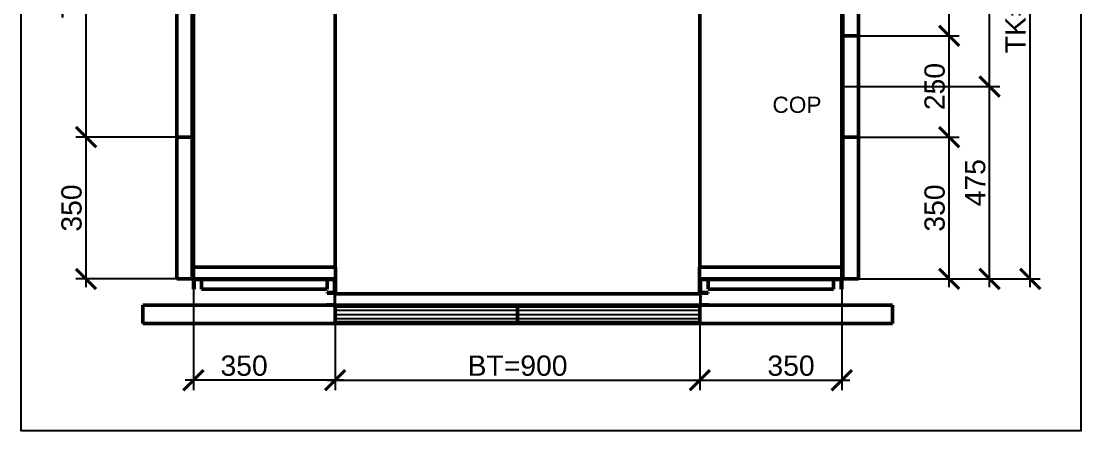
# Model space of a CAD drawing. Header units: millimetres. Extents: x -9546 to 173314, y -46180 to 27253.
# Drawn here: x 155967 to 158582, y -37458 to -36447 of the extents above; entities that cross this region are included whole.
import ezdxf

# ---------------------------------------------------------------- set-up
doc = ezdxf.new("R2010")
doc.units = ezdxf.units.MM
doc.linetypes.add('AM_ISO02W050', pattern=[7.5, 6, -1.5])
for name, color, linetype, lineweight in [('AM_0', 7, 'Continuous', 50), ('LDCar-AM_0', 7, 'Continuous', 50), ('LDCar-AM_3', 6, 'AM_ISO02W050', 25), ('LDCar-AM_8', 1, 'Continuous', 25), ('LDHallButton-AM_0', 7, 'Continuous', 50), ('LDShaft-AM_0', 7, 'Continuous', 50), ('LDShaft-AM_5', 3, 'Continuous', 25)]:
    doc.layers.add(name, color=color, linetype=linetype, lineweight=lineweight)
doc.layers.add('AM_VIEWS', color=1, linetype='Continuous', lineweight=25, plot=False)
doc.styles.add('LD', font='ARIALUNI.ttf')
doc.dimstyles.new('LIFT', dxfattribs={"dimtxt": 2.5, "dimasz": 2.5, "dimexe": 1.25, "dimexo": 0, "dimgap": 0.5, "dimtad": 1, "dimdec": 0, "dimzin": 1, "dimdsep": 46, "dimtxsty": 'LD', "dimblk": 'ARCHTICK', "dimcen": 0, "dimdle": 1, "dimclrd": 3, "dimclre": 3, "dimclrt": 4, "dimadec": 0, "dimazin": 0, "dimtp": 0.1, "dimtm": 0.1, "dimtfac": 0.71, "dimtdec": 0, "dimtix": 1, "dimtmove": 0, "dimatfit": 3, "dimfxl": 1, "dimtolj": 1, "dimarcsym": 0})

# ---------------------------------------------------------------- blocks, each defined once
blk = doc.blocks.new('LD_20260611094836_000001C4')
at = {"layer": 'LDCar-AM_3'}
for p, q in [((-803, 703), (-803, -703)), ((803, 703), (-803, 703)), ((801.5, 701.5), (-801.5, 701.5)), ((-801.5, 701.5), (-801.5, -701.5)), ((-800, -703), (-800, 700)), ((-800, 700), (800, 700)), ((800, 700), (800, -700)), ((801.5, -701.5), (801.5, 701.5)), ((803, -703), (803, 703)), ((-803, -703), (-800, -703)), ((-801.5, -701.5), (-451.5, -701.5)), ((-450, -700), (-800, -700)), ((-800, -700), (-800, -703)), ((-800, -703), (-453, -703)), ((-453, -703), (-453, -762.5)), ((-451.5, -701.5), (-451.5, -766.5)), ((-450, -765.5), (-450, -700)), ((450, -700), (450, -765.5)), ((800, -700), (450, -700)), ((451.5, -766.5), (451.5, -701.5)), ((451.5, -701.5), (801.5, -701.5)), ((453, -762.5), (453, -703)), ((453, -703), (803, -703)), ((-453, -762.5), (-471.5, -762.5)), ((-471.5, -762.5), (-471.5, -765.5)), ((-471.5, -765.5), (-450, -765.5)), ((-451.5, -766.5), (451.5, -766.5)), ((450, -765.5), (471.5, -765.5)), ((471.5, -762.5), (453, -762.5)), ((471.5, -765.5), (471.5, -762.5))]:
    blk.add_line(p, q, dxfattribs=at)
blk = doc.blocks.new('LD_20260611094836_000001C7')
at = {"layer": 'AM_0'}
for p, q in [((175, 0), (-175, 0)), ((-175, 0), (-175, -1.5)), ((175, -25), (175, 0)), ((-175, -1.5), (173.5, -1.5)), ((-173.5, -1.5), (-175, -1.5)), ((-175, -1.5), (-175, -35)), ((-173.5, -33.5), (-173.5, -1.5)), ((-155, -1.5), (-155, -25)), ((155, -1.5), (-155, -1.5)), ((-155, -25), (155, -25)), ((155, -25), (155, -1.5)), ((173.5, -1.5), (173.5, -25)), ((173.5, -25), (175, -25)), ((-175, -35), (-155, -35)), ((-155, -33.5), (-173.5, -33.5)), ((-155, -35), (-155, -33.5))]:
    blk.add_line(p, q, dxfattribs=at)
blk = doc.blocks.new('LD_20260611094836_000001C8')
at = {"layer": 'AM_0'}
for p, q in [((-175, 0), (-175, -25)), ((175, 0), (-175, 0)), ((175, -1.5), (175, 0)), ((-175, -25), (-173.5, -25)), ((-173.5, -25), (-173.5, -1.5)), ((-173.5, -1.5), (175, -1.5)), ((-155, -1.5), (-155, -25)), ((155, -1.5), (-155, -1.5)), ((-155, -25), (155, -25)), ((155, -25), (155, -1.5)), ((175, -1.5), (173.5, -1.5)), ((173.5, -1.5), (173.5, -33.5)), ((175, -35), (175, -1.5)), ((173.5, -33.5), (155, -33.5)), ((155, -33.5), (155, -35)), ((155, -35), (175, -35))]:
    blk.add_line(p, q, dxfattribs=at)
blk = doc.blocks.new('LD_20260611094836_000001CC')
at = {"layer": 'AM_0'}
for p, q in [((-800, 737), (-810, 737)), ((-810, 737), (-810, 715)), ((810, 737), (800, 737)), ((810, 715), (810, 737)), ((-450, 650), (-450, 700)), ((-450, 700), (-450, 650)), ((450, 700), (450, 650)), ((450, 650), (450, 700)), ((-450, -671), (-450, 610)), ((-450, 610), (-450, -671)), ((450, 610), (450, -671)), ((450, -671), (450, 610)), ((-800, -671), (-450, -671)), ((-450, -671), (-449, -671)), ((-449, -671), (-449, -737)), ((449, -737), (449, -671)), ((449, -671), (450, -671)), ((450, -671), (800, -671)), ((-449, -737), (449, -737))]:
    blk.add_line(p, q, dxfattribs=at)
blk = doc.blocks.new('LD_20260611094836_000001CF')
at = {"layer": 'AM_0'}
for p, q in [((3, 699.25), (0, 699.25)), ((0, 699.25), (0, -100)), ((0, -350), (0, -699.25)), ((0, -699.25), (3, -699.25))]:
    blk.add_line(p, q, dxfattribs=at)
blk = doc.blocks.new('LD_20260611094836_000001D2')
at = {"layer": 'AM_0'}
for p, q in [((3, 125), (3, -125)), ((41, 125), (3, 125)), ((41, -125), (41, 125)), ((3, -125), (41, -125))]:
    blk.add_line(p, q, dxfattribs=at)
blk = doc.blocks.new('LD_20260611094836_000001D3')
at = {"layer": 'AM_0'}
for p, q in [((3, 225), (3, -225)), ((41, 225), (3, 225)), ((41, -225), (41, 225)), ((3, -225), (41, -225))]:
    blk.add_line(p, q, dxfattribs=at)
blk = doc.blocks.new('LD_20260611094836_000001D5')
at = {"layer": 'AM_0'}
for p, q in [((3, 175), (3, -175)), ((41, 175), (3, 175)), ((41, -175), (41, 175)), ((3, -175), (41, -175))]:
    blk.add_line(p, q, dxfattribs=at)
blk = doc.blocks.new('LD_20260611094836_000001DF')
at = {"layer": 'AM_0'}
for p, q in [((0, 699.25), (-3, 699.25)), ((0, -699.25), (0, 699.25)), ((-3, -699.25), (0, -699.25))]:
    blk.add_line(p, q, dxfattribs=at)
blk = doc.blocks.new('LD_20260611094836_000001E1')
at = {"layer": 'AM_0'}
for p, q in [((-3, 350), (-41, 350)), ((-41, 350), (-41, -350)), ((-3, -350), (-3, 350)), ((-41, -350), (-3, -350))]:
    blk.add_line(p, q, dxfattribs=at)
blk = doc.blocks.new('LD_20260611094836_000001E2')
at = {"layer": 'AM_0'}
for p, q in [((-3, 175), (-41, 175)), ((-41, 175), (-41, -175)), ((-3, -175), (-3, 175)), ((-41, -175), (-3, -175))]:
    blk.add_line(p, q, dxfattribs=at)
blk = doc.blocks.new('LD_20260611094836_000001E3')
at = {"layer": 'LDCar-AM_0'}
for p, q in [((925, 45), (-925, 45)), ((-925, 45), (-925, 0)), ((-0.05, 42.5), (-449.95, 42.5)), ((-449.95, 42.5), (-449.95, 2.5)), ((-0.05, 2.5), (-0.05, 42.5)), ((449.95, 42.5), (0.05, 42.5)), ((0.05, 42.5), (0.05, 2.5)), ((449.95, 2.5), (449.95, 42.5)), ((925, 0), (925, 45)), ((-925, 0), (925, 0)), ((-449.95, 2.5), (-0.05, 2.5)), ((0.05, 2.5), (449.95, 2.5))]:
    blk.add_line(p, q, dxfattribs=at)
at = {"layer": 'LDCar-AM_8'}
for p, q in [((-450, 32.5), (0, 32.5)), ((0, 32.5), (450, 32.5)), ((-450, 22.5), (0, 22.5)), ((-450, 12.5), (0, 12.5)), ((0, 22.5), (450, 22.5)), ((0, 12.5), (450, 12.5))]:
    blk.add_line(p, q, dxfattribs=at)
blk = doc.blocks.new('LD_20260611094836_000001E4')
at = {"layer": 'LDHallButton-AM_0'}
for p, q in [((3, 125), (-0.01, 125)), ((-0.01, 125), (-0.01, -125)), ((-0.01, -125), (3, -125))]:
    blk.add_line(p, q, dxfattribs=at)
blk = doc.blocks.new('_ArchTick')
at = {"color": 0, "linetype": 'ByBlock', "const_width": 0.15}
blk.add_lwpolyline([(-0.5, -0.5), (0.5, 0.5)], dxfattribs=at)
blk = doc.blocks.new('*D2382')
at = {"layer": 'Defpoints', "color": 0, "transparency": 16777216}
for p in [(156127.2, -36033.1), (156392.2, -36033.1), (156392.2, -36733.1)]:
    blk.add_point(p, dxfattribs=at)
at = {"layer": 'LDShaft-AM_5', "color": 3, "lineweight": -2, "transparency": 16777216}
for p, q in [((156392.2, -36033.1), (156102.2, -36033.1)), ((156127.2, -36753.1), (156127.2, -36013.1)), ((156392.2, -36733.1), (156102.2, -36733.1))]:
    blk.add_line(p, q, dxfattribs=at)
at = {"layer": 'LDShaft-AM_5', "color": 3, "lineweight": -2, "transparency": 16777216, "xscale": 50, "yscale": 50, "zscale": 50}
for p, rotation in [((156127.2, -36033.1), 90), ((156127.2, -36733.1), 270)]:
    blk.add_blockref('_ArchTick', p, dxfattribs=dict(at, rotation=rotation))
at = {"layer": 'LDShaft-AM_5', "color": 4, "transparency": 16777216, "insert": (156091.6, -36383.1), "char_height": 50, "attachment_point": 5, "rotation": 90, "style": 'LD'}
blk.add_mtext('\\A1;700', dxfattribs=at)
blk = doc.blocks.new('*D2383')
at = {"layer": 'Defpoints', "color": 0, "transparency": 16777216}
for p in [(157992.2, -35683.1), (158357.2, -35683.1), (157992.2, -36608.1)]:
    blk.add_point(p, dxfattribs=at)
at = {"layer": 'LDShaft-AM_5', "color": 3, "lineweight": -2, "transparency": 16777216}
for p, q in [((158357.2, -36628.1), (158357.2, -35663.1)), ((157992.2, -35683.1), (158382.2, -35683.1)), ((157992.2, -36608.1), (158382.2, -36608.1))]:
    blk.add_line(p, q, dxfattribs=at)
at = {"layer": 'LDShaft-AM_5', "color": 3, "lineweight": -2, "transparency": 16777216, "xscale": 50, "yscale": 50, "zscale": 50}
for p, rotation in [((158357.2, -35683.1), 90), ((158357.2, -36608.1), 270)]:
    blk.add_blockref('_ArchTick', p, dxfattribs=dict(at, rotation=rotation))
at = {"layer": 'LDShaft-AM_5', "color": 4, "transparency": 16777216, "insert": (158321.6, -36145.6), "char_height": 50, "attachment_point": 5, "rotation": 90, "style": 'LD'}
blk.add_mtext('\\A1;925', dxfattribs=at)
blk = doc.blocks.new('*D2384')
at = {"layer": 'Defpoints', "color": 0, "transparency": 16777216}
for p in [(157992.2, -36608.1), (158357.2, -36608.1), (157992.2, -37083.1)]:
    blk.add_point(p, dxfattribs=at)
at = {"layer": 'LDShaft-AM_5', "color": 3, "lineweight": -2, "transparency": 16777216}
for p, q in [((157992.2, -36608.1), (158382.2, -36608.1)), ((158357.2, -37103.1), (158357.2, -36588.1)), ((157992.2, -37083.1), (158382.2, -37083.1))]:
    blk.add_line(p, q, dxfattribs=at)
at = {"layer": 'LDShaft-AM_5', "color": 3, "lineweight": -2, "transparency": 16777216, "xscale": 50, "yscale": 50, "zscale": 50}
for p, rotation in [((158357.2, -36608.1), 90), ((158357.2, -37083.1), 270)]:
    blk.add_blockref('_ArchTick', p, dxfattribs=dict(at, rotation=rotation))
at = {"layer": 'LDShaft-AM_5', "color": 4, "transparency": 16777216, "insert": (158321.7, -36845.6), "char_height": 50, "attachment_point": 5, "rotation": 90, "style": 'LD'}
blk.add_mtext('\\A1;475', dxfattribs=at)
blk = doc.blocks.new('*D2386')
at = {"layer": 'Defpoints', "color": 0, "transparency": 16777216}
for p in [(157992.2, -36033.1), (158257.2, -36033.1), (157992.2, -36483.1)]:
    blk.add_point(p, dxfattribs=at)
at = {"layer": 'LDShaft-AM_5', "color": 3, "lineweight": -2, "transparency": 16777216}
for p, q in [((157992.2, -36033.1), (158282.2, -36033.1)), ((158257.2, -36503.1), (158257.2, -36013.1)), ((157992.2, -36483.1), (158282.2, -36483.1))]:
    blk.add_line(p, q, dxfattribs=at)
at = {"layer": 'LDShaft-AM_5', "color": 3, "lineweight": -2, "transparency": 16777216, "xscale": 50, "yscale": 50, "zscale": 50}
for p, rotation in [((158257.2, -36033.1), 90), ((158257.2, -36483.1), 270)]:
    blk.add_blockref('_ArchTick', p, dxfattribs=dict(at, rotation=rotation))
at = {"layer": 'LDShaft-AM_5', "color": 4, "transparency": 16777216, "insert": (158221.6, -36258.1), "char_height": 50, "attachment_point": 5, "rotation": 90, "style": 'LD'}
blk.add_mtext('\\A1;450', dxfattribs=at)
blk = doc.blocks.new('*D2388')
at = {"layer": 'Defpoints', "color": 0, "transparency": 16777216}
for p in [(157992.2, -35683.1), (158457.2, -35683.1), (157992.2, -37083.1)]:
    blk.add_point(p, dxfattribs=at)
at = {"layer": 'LDShaft-AM_5', "color": 3, "lineweight": -2, "transparency": 16777216}
for p, q in [((158457.2, -37103.1), (158457.2, -35663.1)), ((157992.2, -35683.1), (158482.2, -35683.1)), ((157992.2, -37083.1), (158482.2, -37083.1))]:
    blk.add_line(p, q, dxfattribs=at)
at = {"layer": 'LDShaft-AM_5', "color": 3, "lineweight": -2, "transparency": 16777216, "xscale": 50, "yscale": 50, "zscale": 50}
for p, rotation in [((158457.2, -35683.1), 90), ((158457.2, -37083.1), 270)]:
    blk.add_blockref('_ArchTick', p, dxfattribs=dict(at, rotation=rotation))
at = {"layer": 'LDShaft-AM_5', "color": 4, "transparency": 16777216, "insert": (158421.6, -36383.1), "char_height": 50, "attachment_point": 5, "rotation": 90, "style": 'LD'}
blk.add_mtext('\\A1;TK=1400', dxfattribs=at)
blk = doc.blocks.new('*D2389')
at = {"layer": 'Defpoints', "color": 0, "transparency": 16777216}
for p in [(156742.2, -37323.1), (157642.2, -37323.1), (157642.2, -37333.1)]:
    blk.add_point(p, dxfattribs=at)
at = {"layer": 'LDShaft-AM_5', "color": 3, "lineweight": -2, "transparency": 16777216}
for p, q in [((156722.2, -37333.1), (157662.2, -37333.1)), ((156742.2, -37323.1), (156742.2, -37358.1)), ((157642.2, -37323.1), (157642.2, -37358.1))]:
    blk.add_line(p, q, dxfattribs=at)
at = {"layer": 'LDShaft-AM_5', "color": 3, "lineweight": -2, "transparency": 16777216, "xscale": 50, "yscale": 50, "zscale": 50, "rotation": 180}
blk.add_blockref('_ArchTick', (156742.2, -37333.1), dxfattribs=at)
at = {"layer": 'LDShaft-AM_5', "color": 3, "lineweight": -2, "transparency": 16777216, "xscale": 50, "yscale": 50, "zscale": 50}
blk.add_blockref('_ArchTick', (157642.2, -37333.1), dxfattribs=at)
at = {"layer": 'LDShaft-AM_5', "color": 4, "transparency": 16777216, "insert": (157192.2, -37297.5), "char_height": 50, "attachment_point": 5, "style": 'LD'}
blk.add_mtext('\\A1;BT=900', dxfattribs=at)
blk = doc.blocks.new('*D2391')
at = {"layer": 'Defpoints', "color": 0, "transparency": 16777216}
for p in [(157992.2, -36483.1), (158257.2, -36483.1), (157992.2, -36733.1)]:
    blk.add_point(p, dxfattribs=at)
at = {"layer": 'LDShaft-AM_5', "color": 3, "lineweight": -2, "transparency": 16777216}
for p, q in [((158257.2, -36753.1), (158257.2, -36463.1)), ((157992.2, -36483.1), (158282.2, -36483.1)), ((157992.2, -36733.1), (158282.2, -36733.1))]:
    blk.add_line(p, q, dxfattribs=at)
at = {"layer": 'LDShaft-AM_5', "color": 3, "lineweight": -2, "transparency": 16777216, "xscale": 50, "yscale": 50, "zscale": 50}
for p, rotation in [((158257.2, -36483.1), 90), ((158257.2, -36733.1), 270)]:
    blk.add_blockref('_ArchTick', p, dxfattribs=dict(at, rotation=rotation))
at = {"layer": 'LDShaft-AM_5', "color": 4, "transparency": 16777216, "insert": (158221.6, -36608.1), "char_height": 50, "attachment_point": 5, "rotation": 90, "style": 'LD'}
blk.add_mtext('\\A1;250', dxfattribs=at)
blk = doc.blocks.new('*D2392')
at = {"layer": 'Defpoints', "color": 0, "transparency": 16777216}
for p in [(157642.2, -37083.1), (157992.2, -37083.1), (157992.2, -37333.1)]:
    blk.add_point(p, dxfattribs=at)
at = {"layer": 'LDShaft-AM_5', "color": 3, "lineweight": -2, "transparency": 16777216}
for p, q in [((157642.2, -37083.1), (157642.2, -37358.1)), ((157992.2, -37083.1), (157992.2, -37358.1)), ((157622.2, -37333.1), (158012.2, -37333.1))]:
    blk.add_line(p, q, dxfattribs=at)
at = {"layer": 'LDShaft-AM_5', "color": 3, "lineweight": -2, "transparency": 16777216, "xscale": 50, "yscale": 50, "zscale": 50, "rotation": 180}
blk.add_blockref('_ArchTick', (157642.2, -37333.1), dxfattribs=at)
at = {"layer": 'LDShaft-AM_5', "color": 3, "lineweight": -2, "transparency": 16777216, "xscale": 50, "yscale": 50, "zscale": 50}
blk.add_blockref('_ArchTick', (157992.2, -37333.1), dxfattribs=at)
at = {"layer": 'LDShaft-AM_5', "color": 4, "transparency": 16777216, "insert": (157867, -37297.5), "char_height": 50, "attachment_point": 5, "style": 'LD'}
blk.add_mtext('\\A1;350', dxfattribs=at)
blk = doc.blocks.new('*D2393')
at = {"layer": 'Defpoints', "color": 0, "transparency": 16777216}
for p in [(156127.2, -36733.1), (156392.2, -36733.1), (156392.2, -37083.1)]:
    blk.add_point(p, dxfattribs=at)
at = {"layer": 'LDShaft-AM_5', "color": 3, "lineweight": -2, "transparency": 16777216}
for p, q in [((156127.2, -37103.1), (156127.2, -36713.1)), ((156392.2, -36733.1), (156102.2, -36733.1)), ((156392.2, -37083.1), (156102.2, -37083.1))]:
    blk.add_line(p, q, dxfattribs=at)
at = {"layer": 'LDShaft-AM_5', "color": 3, "lineweight": -2, "transparency": 16777216, "xscale": 50, "yscale": 50, "zscale": 50}
for p, rotation in [((156127.2, -36733.1), 90), ((156127.2, -37083.1), 270)]:
    blk.add_blockref('_ArchTick', p, dxfattribs=dict(at, rotation=rotation))
at = {"layer": 'LDShaft-AM_5', "color": 4, "transparency": 16777216, "insert": (156091.6, -36908.1), "char_height": 50, "attachment_point": 5, "rotation": 90, "style": 'LD'}
blk.add_mtext('\\A1;350', dxfattribs=at)
blk = doc.blocks.new('*D2394')
at = {"layer": 'Defpoints', "color": 0, "transparency": 16777216}
for p in [(156392.2, -37083.1), (156742.2, -37083.1), (156742.2, -37333.1)]:
    blk.add_point(p, dxfattribs=at)
at = {"layer": 'LDShaft-AM_5', "color": 3, "lineweight": -2, "transparency": 16777216}
for p, q in [((156392.2, -37083.1), (156392.2, -37358.1)), ((156742.2, -37083.1), (156742.2, -37358.1)), ((156762.2, -37333.1), (156372.2, -37333.1))]:
    blk.add_line(p, q, dxfattribs=at)
at = {"layer": 'LDShaft-AM_5', "color": 3, "lineweight": -2, "transparency": 16777216, "xscale": 50, "yscale": 50, "zscale": 50, "rotation": 180}
blk.add_blockref('_ArchTick', (156392.2, -37333.1), dxfattribs=at)
at = {"layer": 'LDShaft-AM_5', "color": 3, "lineweight": -2, "transparency": 16777216, "xscale": 50, "yscale": 50, "zscale": 50}
blk.add_blockref('_ArchTick', (156742.2, -37333.1), dxfattribs=at)
at = {"layer": 'LDShaft-AM_5', "color": 4, "transparency": 16777216, "insert": (156517.3, -37297.5), "char_height": 50, "attachment_point": 5, "style": 'LD'}
blk.add_mtext('\\A1;350', dxfattribs=at)
blk = doc.blocks.new('*D2396')
at = {"layer": 'Defpoints', "color": 0, "transparency": 16777216}
for p in [(157992.2, -36733.1), (158257.2, -36733.1), (157992.2, -37083.1)]:
    blk.add_point(p, dxfattribs=at)
at = {"layer": 'LDShaft-AM_5', "color": 3, "lineweight": -2, "transparency": 16777216}
for p, q in [((158257.2, -37103.1), (158257.2, -36713.1)), ((157992.2, -36733.1), (158282.2, -36733.1)), ((157992.2, -37083.1), (158282.2, -37083.1))]:
    blk.add_line(p, q, dxfattribs=at)
at = {"layer": 'LDShaft-AM_5', "color": 3, "lineweight": -2, "transparency": 16777216, "xscale": 50, "yscale": 50, "zscale": 50}
for p, rotation in [((158257.2, -36733.1), 90), ((158257.2, -37083.1), 270)]:
    blk.add_blockref('_ArchTick', p, dxfattribs=dict(at, rotation=rotation))
at = {"layer": 'LDShaft-AM_5', "color": 4, "transparency": 16777216, "insert": (158221.6, -36908.1), "char_height": 50, "attachment_point": 5, "rotation": 90, "style": 'LD'}
blk.add_mtext('\\A1;350', dxfattribs=at)

msp = doc.modelspace()

# ---------------------------------------------------------------- linework, layer by layer
at = {"layer": 'AM_VIEWS'}
msp.add_lwpolyline([(155967.2, -34822.1), (158582.2, -34822.1), (158582.2, -37458.1), (155967.2, -37458.1)], close=True, dxfattribs=at)

# ---------------------------------------------------------------- block references
for name, p in [('LD_20260611094836_000001CC', (157192.2, -36383.1)), ('LD_20260611094836_000001C4', (157192.2, -36383.1)), ('LD_20260611094836_000001DF', (156392.2, -36383.1)), ('LD_20260611094836_000001CF', (157992.2, -36383.1)), ('LD_20260611094836_000001E1', (156392.2, -36383.1)), ('LD_20260611094836_000001D3', (157992.2, -36258.1)), ('LD_20260611094836_000001E4', (157992.2, -36608.1)), ('LD_20260611094836_000001D2', (157992.2, -36608.1)), ('LD_20260611094836_000001E2', (156392.2, -36908.1)), ('LD_20260611094836_000001D5', (157992.2, -36908.1)), ('LD_20260611094836_000001C8', (156567.2, -37083.1)), ('LD_20260611094836_000001C7', (157817.2, -37083.1)), ('LD_20260611094836_000001E3', (157192.2, -37193.1))]:
    msp.add_blockref(name, p)

# ---------------------------------------------------------------- texts
at = {"layer": 'LDShaft-AM_0', "insert": (157942.2, -36633.1), "char_height": 40, "attachment_point": 3, "style": 'LD'}
msp.add_mtext('\\fArial Unicode MS|b0|i0;\\l\\C7;COP', dxfattribs=at)

# ---------------------------------------------------------------- dimensions: what is measured, and where the dimension line sits
at = {"layer": 'LDShaft-AM_5'}
for base, p1, p2, picture, middle in [((158357.2, -35683.1), (157992.2, -36608.1), (157992.2, -35683.1), '*D2383', (158321.6, -36145.6)), ((156127.2, -36033.1), (156392.2, -36733.1), (156392.2, -36033.1), '*D2382', (156091.6, -36383.1)), ((158257.2, -36033.1), (157992.2, -36483.1), (157992.2, -36033.1), '*D2386', (158221.6, -36258.1)), ((158257.2, -36483.1), (157992.2, -36733.1), (157992.2, -36483.1), '*D2391', (158221.6, -36608.1)), ((158357.2, -36608.1), (157992.2, -37083.1), (157992.2, -36608.1), '*D2384', (158321.7, -36845.6)), ((156127.2, -36733.1), (156392.2, -37083.1), (156392.2, -36733.1), '*D2393', (156091.6, -36908.1)), ((158257.2, -36733.1), (157992.2, -37083.1), (157992.2, -36733.1), '*D2396', (158221.6, -36908.1))]:
    dim = msp.add_linear_dim(base=base, p1=p1, p2=p2, angle=90, dimstyle='LIFT', override={"dimscale": 20, "dimtix": 1}, dxfattribs=at)
    dim.commit()
    dim.dimension.update_dxf_attribs({"geometry": picture, "text_midpoint": middle})
dim = msp.add_linear_dim(base=(158457.2, -35683.1), p1=(157992.2, -37083.1), p2=(157992.2, -35683.1), angle=90, text='TK=<>', dimstyle='LIFT', override={"dimscale": 20, "dimtix": 1}, dxfattribs=at)
dim.commit()
dim.dimension.update_dxf_attribs({"geometry": '*D2388', "text_midpoint": (158421.6, -36383.1)})
for base, p1, p2, override, picture, middle in [((156742.2, -37333.1), (156392.2, -37083.1), (156742.2, -37083.1), {"dimscale": 20, "dimjust": 1, "dimtix": 0}, '*D2394', (156517.3, -37297.5)), ((157992.2, -37333.1), (157642.2, -37083.1), (157992.2, -37083.1), {"dimscale": 20, "dimjust": 2, "dimtix": 0}, '*D2392', (157867, -37297.5))]:
    dim = msp.add_linear_dim(base=base, p1=p1, p2=p2, dimstyle='LIFT', override=override, dxfattribs=at)
    dim.commit()
    dim.dimension.update_dxf_attribs({"geometry": picture, "text_midpoint": middle})
dim = msp.add_linear_dim(base=(157642.2, -37333.1), p1=(156742.2, -37323.1), p2=(157642.2, -37323.1), text='BT=<>', dimstyle='LIFT', override={"dimscale": 20, "dimtix": 1}, dxfattribs=at)
dim.commit()
dim.dimension.update_dxf_attribs({"geometry": '*D2389', "text_midpoint": (157192.2, -37297.5)})

doc.saveas('drawing.dxf')
